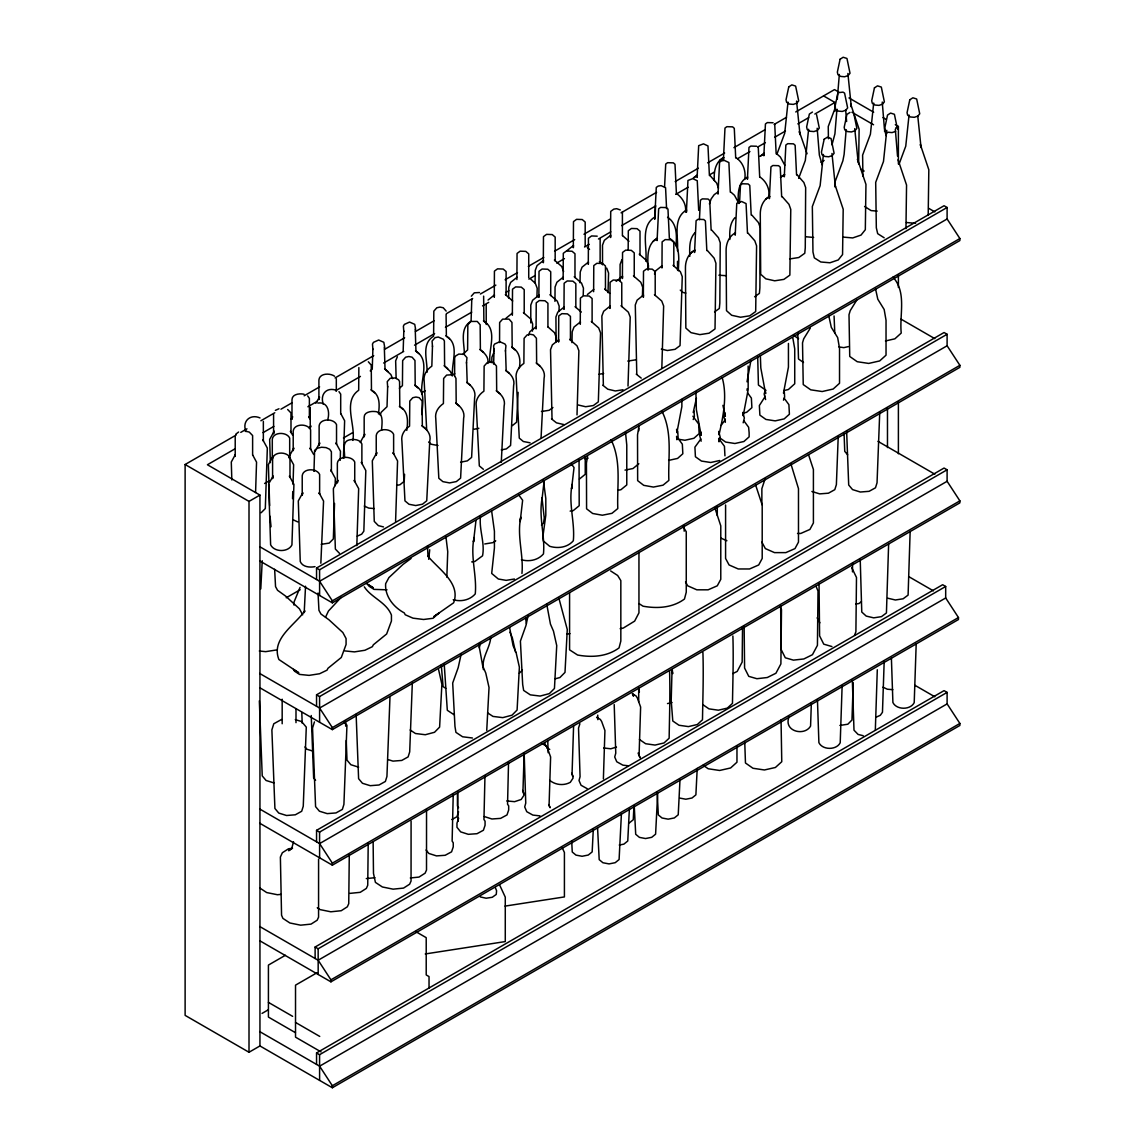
<?xml version="1.0" encoding="UTF-8"?>
<svg xmlns="http://www.w3.org/2000/svg" width="1145" height="1145" viewBox="0 0 1145 1145"><rect width="100%" height="100%" fill="white"/><g stroke="black" fill="none" stroke-linecap="round" stroke-linejoin="round"><path stroke-width="1.5" d="M235.226 455.066L235.212 456.426L235.212 436.803M268.66 484.22L270.621 544.791C274.227 552.362 288.239 552.448 291.932 544.92L293.921 484.378L289.399 476.077L289.986 477.393L289.986 457.771C287.195 451.287 273.412 451.373 272.582 459.016L272.582 478.639L273.197 475.991L269.533 482.331M289.27 458.229L289.284 456.268L293.821 448.024L293.206 450.672L293.206 431.05C294.036 423.421 307.819 423.321 310.61 429.804L310.61 449.427L310.023 448.11L313.701 454.508M310.238 407.491L310.238 428.473L310.839 425.811L309.379 428.359M675.979 245.96C676.838 235.798 677.31 223.547 667.578 217.292M678.355 270.821C678.641 259.7 680.974 245.66 669.968 238.618M685.497 211.925C686.571 204.826 682.592 198.028 677.01 193.891M744.737 179.464C746.154 171.263 743.248 162.676 736.292 157.881M768.767 197.069C770.07 189.412 766.563 181.726 760.294 177.26M877.299 669.768L875.324 730.324M349.282 854.814L348.738 903.663L347.336 906.811L341.224 910.719L330.805 911.792L320.056 909.602L317.265 907.77M368.203 843.393L367.731 885.271L366.343 888.42L360.217 892.327L349.798 893.386M742.547 627.074L742.16 662.082L737.194 671.414L732.872 673.561M852.481 571.885L852.567 563.125M858.621 164.078L859.122 129.213L850.635 103.952L851.322 106.986L847.887 73.437M905.953 228.628L906.554 185.046L898.066 159.77M928.194 215.088L928.824 169.761L920.337 144.499L921.038 147.533L917.732 115.674M453.234 794.158L452.132 841.088L453.248 842.806L453.248 846.885L451.574 851.837L445.176 855.286L436.503 855.902L428.845 853.454L426.069 850.019M457.8 792.125L457.47 806.023L458.587 807.74M484.965 776.052L483.949 819.505L485.065 821.223L485.065 825.302L483.405 830.254L477.007 833.703L468.319 834.319L460.662 831.871L456.969 827.291L456.969 823.212L458.644 818.26M508.537 762.47L507.55 804.176L508.681 805.894L508.681 809.973L507.006 814.925L500.608 818.374L491.921 818.99L484.278 816.542M384.734 347.45L383.833 342.298L378.666 340.022L373.442 342.355L372.483 344.072L372.898 349.483M415.649 329.517L414.733 324.35L409.567 322.074L404.357 324.407L403.383 326.139L403.799 331.535M487.856 363.466C489.115 357.641 484.75 352.989 480.385 349.855L480.156 324.765L477.236 321.43L470.81 321.459L467.833 324.837L467.604 349.912L462.737 354.463M491.763 362.636L491.906 357.24L493.638 353.104M532.454 331.12L532.654 323.992L530.779 319.04L523.422 312.614M536.919 297.156L537.191 288.239L535.302 283.302L530.865 279.251M556.27 341.196L556.37 337.632L554.495 332.68L548.111 327.055M559.003 311.44L559.161 306.101L557.286 301.149L549.929 294.723M577.008 414.919L578.883 350.756L577.008 345.804L569.652 339.378M583.22 295.238L583.435 288.111L581.545 283.159L574.203 276.732M608.009 292.648L608.582 273.04L606.707 268.102M642.431 296.14L642.688 287.223L640.814 282.285L633.457 275.859M648.356 269.089L648.456 265.526L646.581 260.588L639.239 254.161M661.824 368.404L663.642 306.016L661.767 301.078L654.425 294.651M888.634 544.004L886.43 612.961L881.45 616.654L873.721 617.856L866.207 616.082L861.77 612.031L860.21 559.046M910.146 531.495L908.099 595.099L903.119 598.792L895.39 599.994L887.876 598.234M372.898 348.953L372.254 369.162L370.221 370.908M387.668 386.495L387.024 406.704L381.256 412.214L380.097 414.977M403.154 351.214L403.813 331.019M432.481 345.947L431.837 366.157C426.87 369.534 423.12 374.93 424.18 381.199L426.699 430.334M454.637 376.075L454.651 357.727L455.61 355.995L458.787 354.077L464.054 354.335L466.974 357.669L466.43 363.079M471.783 299.389L471.082 321.273C459.331 328.028 464.383 343.028 464.34 353.877M493.609 364.139L494.096 348.982M499.563 342.541L499.635 322.518L502.626 319.14L509.053 319.111L511.958 322.446L512.187 347.536C519.73 351.63 520.775 360.074 519.358 367.774M524.167 753.195L522.95 791.166L523.995 795.188L521.19 799.482L514.592 801.672L506.748 800.942M573.602 725.687L572.056 774.006L573.101 778.028L570.296 782.321C563.755 785.928 555.511 785.041 549.743 780.389M603.386 778.886L604.932 730.567L601.669 721.536L600.323 719.418L596.631 717.357M255.578 492.522L256.552 462.151L252.759 455.137M292.548 498.647L292.776 491.534M293.02 484.435L293.621 464.727L289.112 456.426L289.685 457.742L289.685 438.12C286.894 431.636 273.111 431.722 272.295 439.365L272.295 458.988L272.896 456.325L268.374 464.569L269.662 505.603M334.54 503.414L333.338 538.923L329.202 543.102L321.244 544.319M335.127 485.666L335.328 478.367L330.805 470.08L331.392 471.382L331.392 451.76L329.66 449.269L326.067 447.609L321.573 447.237L317.38 448.239L314.603 450.357L313.988 470.853M340.208 460.347L340.466 451.287L335.943 442.986L336.53 444.303L336.53 424.666C333.739 418.197 319.956 418.283 319.126 425.926L319.126 445.548L319.741 442.886L315.204 451.13M343.428 458.215L344.631 420.745L340.852 413.731M356.811 545.65L358.671 488.643L354.148 480.356L354.735 481.659L354.735 462.036C351.944 455.567 338.161 455.653 337.346 463.296L337.346 482.918L337.947 480.256L333.41 488.5L333.395 490.461L335.37 549.07L339.464 553.307M395.583 521.505L397.573 460.963L393.05 452.661L393.622 453.978L393.622 434.356C390.831 427.872 377.063 427.972 376.233 435.601L376.233 455.223L376.848 452.576L372.311 460.805L374.258 521.39L378.351 525.627L383.489 526.915M811.347 702.973L810.574 726.044C804.821 736.45 783.395 731.655 788.948 717.042M842.119 685.955L840.215 742.761C836.508 750.276 822.496 750.204 818.89 742.633L817.458 700.01M853.225 682.764L851.966 720.033L847.83 724.227L839.872 725.443M884.198 660.794L882.466 712.262L880.319 715.296L875.896 717.271M916.186 644.048L914.211 702.629C910.518 710.158 896.506 710.072 892.9 702.5L891.397 658.103M389.973 697.334L386.938 776.439L385.378 781.462L378.995 784.998L370.236 785.685L362.45 783.28L358.6 778.686L356.124 714.351M412.314 683.322L409.695 751.879L408.121 756.902L401.752 760.437L392.993 761.124L388.312 759.679M838.197 437.175L836.38 484.636L834.805 489.659L828.436 493.194L819.677 493.881L811.891 491.477M879.732 412.458L877.041 482.775L875.481 487.799L869.098 491.319L860.339 492.021L852.553 489.602L848.703 485.008L846.642 431.407M664.558 187.021L665.717 164.05L667.621 162.69L673.36 162.862L675.006 164.322L676.423 193.963M699.423 219.668L700.411 200.232L702.314 198.872L708.068 199.044L709.714 200.518L711.131 230.145M739.555 202.794L740.471 185.132L742.375 183.773L748.114 183.959L749.775 185.418L751.192 215.045M260.788 588.888L262.234 560.749M305.543 586.226L304.198 612.618L304.856 610.8C294.966 625.156 270.721 638.81 278.893 659.52L298.773 672.802L293.506 669.41L294.566 671.213L299.532 674.405L309.078 675.378L319.584 673.747L327.026 670.154L327.985 668.279L341.296 657.473L346.076 644.506L346.076 638.552L342.856 632.541L328.958 619.788L320.943 614.006L318.94 610.328L318.038 593.024M378.465 413.96C379.553 405.359 380.455 394.953 371.467 390.216L371.238 365.126L368.332 361.791M404.571 474.288L404.214 481.315L399.963 484.75L396.585 485.423M406.79 430.391C407.878 421.789 408.794 411.384 399.805 406.647L399.576 381.557L398.603 379.839L395.454 377.95L390.245 378.251L387.253 381.628L387.668 387.024M421.947 394.209C419.786 380.569 430.778 360.374 415.95 351.157L415.234 329.273M421.933 414.604C422.233 404.672 426.112 391.433 415.206 385.593L414.977 360.503L412.071 357.168L408.837 356.51L405.645 357.197L402.654 360.575L402.425 385.65L399.376 388.269M452.561 375.717C450.987 363.037 460.347 344.502 446.378 336.172L446.078 314.531M489.96 362.521C488.085 349.354 498.275 329.989 483.863 321.215L483.634 296.126M501.281 462.265L504.129 406.074C505.675 399.791 501.639 394.438 496.687 391.103L496.458 366.028L493.552 362.679L490.318 362.035L487.126 362.722L484.135 366.085L483.906 391.175C478.953 394.567 475.204 399.948 476.263 406.217L479.311 465.886L483.39 469.278M518.112 392.349L516.595 422.19L512.345 425.639M541.055 438.005L544.09 378.308C545.635 372.039 541.599 366.672 536.647 363.337L536.418 338.262L533.513 334.912L530.278 334.268L527.086 334.955L524.095 338.319L523.866 363.409C518.914 366.801 515.164 372.182 516.223 378.451L519.272 438.12L523.351 441.512L530.049 442.786M593.31 829.037L592.165 851.909L588.272 855.043L582.089 856.274L575.978 855.115L572.257 852.009L571.713 841.46M621.42 813.794L619.101 859.537L615.208 862.686L609.04 863.903L602.914 862.743L599.193 859.637L597.575 827.992M629.364 809.329L627.761 841.002L623.882 844.137L619.245 845.053M633.886 807.425L633.257 819.734L629.378 822.869M657.659 793.714L655.598 834.175L651.72 837.324L645.537 838.541L639.425 837.381L635.704 834.276L634.258 806.152M680.001 779.616L678.226 814.796L674.333 817.945L668.15 819.162L662.039 818.002L658.318 814.896L657.158 792.039M697.219 768.467L695.888 794.859L692.009 798.008L685.826 799.224L679.701 798.065M486.739 730.381L489.029 687.53L485.766 673.06L482.732 666.018L478.825 644.52M486.196 304.856L486.239 324.493M628.004 386.08L630.222 317.122L628.347 312.17L620.991 305.744M788.003 102.105L784.711 133.278L776.925 154.146M808.613 129.285L805.321 160.457L798.637 178.377M823.412 154.489L820.121 185.662L812.335 206.529L812.964 251.986L814.324 257.854L820.808 261.99L829.953 262.777L838.269 259.944L842.563 254.562L843.192 209.234L834.705 183.959L835.406 187.007L831.971 153.459M837.296 99.171L839.328 74.468M836.952 109.147L834.92 133.85L831.986 144.828M846.169 129.643L844.123 154.346L842.877 160.815L835.091 181.683L835.163 186.936M873.692 103.079L870.4 134.266L862.614 155.133L862.901 176.101M886.774 130.301L883.482 161.474L875.696 182.341L876.326 227.798L877.685 233.666L884.169 237.788M909.044 115.015L905.752 146.188L899.068 164.121M655.541 205.699L655.083 218.394M697.419 175.128L693.269 178.09L697.305 175.214L697.105 177.475L698.679 145.658L703.502 143.855L707.982 145.945L709.399 175.571M428.803 558.603L429.719 549.757M446.836 577.18L447.738 551.675L445.949 536.962M428.831 558.86L429.246 555.84L428.731 558.803M521.948 573.459C523.723 554.753 516.724 535.989 520.803 517.082L520.173 521.547L522.635 500.265L518.814 495.041M543.317 533.513L545.807 515.178L545.807 498.533L543.403 480.456M750.905 360.532L747.012 381.8M597.747 715.11L597.819 719.675M587.542 456.469L586.44 463.067L586.583 508.809L592.666 513.49L602.356 515.221L611.945 513.332L617.799 508.552C616.854 485.566 621.706 461.349 611.086 439.809M638.609 428.316L637.522 434.9L637.65 480.642L643.733 485.337L653.423 487.069L663.027 485.179L668.866 480.399C667.921 457.399 672.788 433.196 662.153 411.642M834.977 106.814L837.696 93.933M461.149 654.239L458.2 667.607L452.69 683.035L454.966 726.445L455.939 732.371L462.609 736.779L472.441 737.995M490.761 637.221C489.988 648.485 481.143 658.046 483.405 669.625M528.117 615.652L525.913 625.671L520.403 641.114L522.678 684.524L523.651 690.435L530.321 694.858L540.139 696.06L549.357 693.627L554.452 688.46L556.728 645.608L553.479 631.124L550.444 624.097L546.752 604.317M693.212 412.515L696.418 398.26M783.466 393.136L788.433 367.116L788.433 343.457M505.403 351.129L505.947 345.718L504.974 344.001L499.807 341.725L494.583 344.058L493.624 345.79L494.039 351.186M293.535 841.79L291.732 848.488L288.597 850.706L292.533 848.202L288.483 848.803L282.371 852.724L280.382 857.061L281.555 915.213L282.915 918.39L289.885 922.984L300.634 925.174L311.054 924.115L317.165 920.208L318.568 917.174L318.582 859.079M479.254 647.798L480.614 643.003M314.446 721.894L312.542 728.005L315.576 806.624L319.426 811.218L327.212 813.623L335.972 812.936L342.355 809.4L343.915 804.377L346.949 725.272L344.144 721.937M579.885 723.726L578.526 728.077L580.071 776.696L579.026 780.518L581.059 785.27L587.17 788.662M765.118 478.753L761.869 488.643L761.869 504.687M458.587 811.819L456.912 816.786L451.803 819.534M709.413 203.91L711.145 198.929L714.165 194.693L718.201 191.802L718.001 194.077L719.575 162.261L721.479 160.901L724.399 160.443L728.878 162.533L730.295 192.174M835.478 107.143L828.25 126.522L828.422 138.745M854.556 635.332L855.902 631.739L856.489 577.466L851.765 567.763M528.618 334.97L529.834 331.764L536.232 326.668L536.075 328.93L536.232 302.824L539.338 300.548L544.991 300.763L547.925 303.268L547.925 327.098M621.935 259.657L620.103 264.466L620.032 280.568M654.511 273.998L655.727 270.792L662.125 265.697L661.967 267.973L662.125 241.867L665.216 239.591L670.884 239.806L673.818 242.311L673.818 266.141M397.387 356.739L395.655 360.861L396.141 378.551M314.002 471.282L314.603 469.98M360.246 442.428L364.783 434.198L364.167 436.846L364.167 417.224C363.995 412.4 370.264 411.169 374.043 411.47C384.348 411.313 381.929 423.392 381.571 430.248M320.843 563.24L323.563 501.081L319.04 492.794L319.627 494.11L319.627 474.474C316.822 468.004 303.053 468.09 302.223 475.733L302.223 495.356L302.838 492.693L298.301 500.937L300.248 561.508C302.48 567.061 309.866 567.677 315.004 566.646M300.062 587.385L294.007 602.113L294.007 605.09M325.523 617.227L328.458 611.015L341.095 597.404M471.311 296.197L474.302 292.819L479.526 292.519M235.097 455.037L231.29 462.007L231.82 479.955M291.131 419.156L292.605 416.608L291.989 419.27L291.989 399.648C292.075 394.009 299.804 393.207 304.069 394.252M315.863 403.283L319.527 396.943L318.911 399.605L318.911 379.968C319.555 373.07 330.046 372.926 334.598 376.233M810.316 328.071L803.704 338.805L802.516 342.842L803.232 384.563L810.746 389.83L822.182 391.533L833.174 389.028L839.528 383.274L839.528 348.366L837.668 337.603L831.299 327.327L828.665 315.261M856.818 299.961L850.205 310.696L849.003 314.732L849.733 356.453L857.247 361.72L868.683 363.423L879.675 360.933L886.03 355.179L886.03 320.256L884.169 309.493L877.8 299.217L875.539 288.883M657.402 238.232C645.751 244.3 647.97 259.371 648.084 270.191M723.726 157.495C715.239 161.774 713.664 172.051 714.351 180.624M695.001 232.664C688.947 239.019 689.619 248.265 689.791 256.351M694.858 250.154C688.331 253.503 685.325 260.931 685.44 267.973L685.841 328.057L691.007 332.651L699.867 334.626L709.041 333.209L715.024 328.944L715.926 263.264L714.136 258.169L707.41 250.54M735.047 217.564C729.465 223.447 729.565 231.92 729.837 239.491M769.698 196.339C763.171 199.674 760.18 207.116 760.28 214.158L760.681 274.242L765.848 278.836L774.721 280.797L783.896 279.38L789.864 275.115L790.766 209.435L788.977 204.34L782.25 196.711M700.854 439.007L694.915 447.165L695.416 456.755L701.456 461.063L710.744 462.494L719.718 460.505M721.064 425.439L725.028 420M519.315 673.203L522.363 670.111M235.827 434.141L238.604 432.023M541.47 525.054L543.546 523.022L544.247 517.955L542.057 498.418M579.384 479.082L585.238 474.302L585.238 456.955M638.838 463.739L632.999 468.534L624.998 470.108M488.028 300.047L494.425 294.952L494.268 297.228L494.425 271.122L497.517 268.846L503.185 269.046L506.104 271.551L506.104 295.396M517.053 277.276L510.656 282.386L508.824 287.18L508.595 297.986M567.09 250.54L573.488 245.445L573.33 247.721L573.488 221.615L576.579 219.339L582.247 219.539L585.181 222.044L585.181 245.874M506.119 318.124L512.516 313.014M587.385 294.508L593.783 289.413M616.153 281.355L622.551 276.26L622.393 278.536L622.551 252.43L625.642 250.154L631.31 250.354L634.244 252.859L634.244 276.689M552.92 407.506L549.185 410.282L541.456 411.484M861.426 601.683L858.936 603.544L855.845 604.016M411.069 558.459L402.968 564.456L388.914 577.595L385.65 583.678C384.72 596.287 393.565 607.193 404.285 612.918L405.244 614.765L412.973 618.157L423.593 619.488L433.053 618.271L438.821 613.105L433.84 616.64L453.606 602.828C461.177 583.177 438.249 569.079 427.815 556.055M719.561 160.472L723.611 157.581L723.411 159.856L724.985 128.04L726.889 126.68L732.628 126.852L734.288 128.326L735.705 157.953M764.173 153.401L760.022 156.378L764.058 153.487L763.858 155.763L765.432 123.946L767.336 122.587L773.09 122.758M653.251 241.209L657.302 238.317L657.087 240.593L658.661 208.776L660.565 207.417L666.318 207.588L667.964 209.063L669.381 238.69M780.432 177.446L784.482 174.57L784.282 176.831L785.856 145.029L787.76 143.669L793.499 143.841L795.145 145.3L796.562 174.942M781.82 176.459L784.597 174.484M765.533 199.302L769.583 196.41L769.368 198.686L770.957 166.869L772.861 165.51L778.6 165.681L780.246 167.156L781.663 196.783M690.693 253.117L694.743 250.24L694.528 252.501L696.103 220.699L698.006 219.339L703.76 219.511L705.406 220.971L706.823 250.612M714.552 311.898L719.332 308.477L719.833 303.01L720.234 242.797L718.43 237.702L711.718 230.073M754.598 296.798L759.393 293.378L759.879 287.91L760.28 227.698L758.491 222.617L751.778 214.974M495.728 540.855L492.994 542.615L484.764 543.961M275.358 410.368L278.965 408.765M261.16 512.745L265.311 508.552L267.272 449.971L267.286 447.996L262.763 439.709L263.35 441.011L263.35 421.389M235.24 448.697L207.417 464.755L259.944 495.084L259.944 1045.943L249.009 1052.255L185.118 1015.372L185.118 464.512L236.142 435.057M240.779 432.381L246.962 428.817M260.874 420.773L274.786 412.744M280.969 409.18L291.789 402.925M304.155 395.784L319.612 386.867M335.07 377.936L373.728 355.623M384.548 349.382L404.643 337.775M415.463 331.535L434.012 320.815M446.378 313.673L472.656 298.501M480.385 294.036L495.842 285.119M505.117 279.766L517.483 272.624M528.317 266.37L543.775 257.453M554.595 251.199L574.69 239.606M583.964 234.238L610.242 219.067M621.062 212.827L656.615 192.288M675.178 181.583L698.364 168.2M707.639 162.848L724.642 153.029M733.916 147.676L764.831 129.814M774.106 124.461L786.472 117.32M795.746 111.967L834.505 89.596L838.77 92.058M263.049 432.638L273.87 426.384M307.876 406.761L317.151 401.408M335.7 390.688L360.432 376.419M383.618 363.037L403.713 351.429M414.533 345.189L434.613 333.581M445.434 327.341L471.711 312.17M482.532 305.915L488.715 302.352M505.718 292.533L508.809 290.744M528.904 279.151L535.087 275.573M556.728 263.092L564.456 258.627M584.551 247.019L589.188 244.343M598.449 238.99L610.815 231.848M621.635 225.608L655.641 205.971M675.736 194.378L688.102 187.236M709.743 174.741L714.38 172.065M737.566 158.683L749.932 151.541M757.661 147.075L765.39 142.624M774.65 137.257L785.47 131.017M797.836 123.875L808.656 117.634M814.839 114.056L834.934 102.463L834.934 111.38M264.595 483.476L269.232 480.8M343.428 437.977L352.703 432.624M422.247 392.463L425.339 390.674M451.617 375.503L454.708 373.728M821.022 162.232L824.114 160.443M185.118 464.512L249.009 501.395L259.944 495.084M895.662 128.054L898.396 126.48L898.396 164.036M316.55 579.499L316.55 568.034L944.067 205.728L947.101 207.488L947.101 218.953L959.882 238.546L959.882 240.55L332.351 602.842L259.672 560.878M316.55 568.034L319.57 569.781L947.101 207.488M286.236 597.776L300.147 589.747M259.672 546.666L319.612 581.274L947.13 218.981M332.351 602.842L332.351 600.839L959.882 238.546M316.55 706.293L316.55 694.815L944.067 332.522L947.101 334.268L947.101 345.747L959.882 365.327L959.882 367.33L332.351 729.623L259.672 687.658M316.55 694.815L319.57 696.561L947.101 334.268M259.672 673.46L319.612 708.054L947.13 345.761M332.351 729.623L332.351 727.633L959.882 365.327M316.55 841.818L316.55 830.34L944.067 468.047L947.101 469.793L947.101 481.272L959.882 500.866L959.882 502.855L332.351 865.162L259.672 823.198M316.55 830.34L319.57 832.1L947.101 469.793M259.672 808.985L319.612 843.593L947.13 481.286M332.351 865.162L332.351 863.158L959.882 500.866M285.391 955.274L268.417 965.078L268.417 1017.075L295.439 1032.675M315.118 958.494L315.118 947.015L942.65 584.723L945.684 586.469L945.684 597.948L958.465 617.541L958.465 619.531L330.934 981.837L259.786 940.761M315.118 947.015L318.153 948.776L945.684 586.469M318.153 960.24L945.713 597.962M317.136 972.678L295.524 985.144L295.524 1037.155L321.044 1051.883M262.048 1013.411L268.216 1009.847M330.934 981.837L330.934 979.834L958.465 617.541M316.55 1064.406L316.55 1052.942L944.067 690.635L947.101 692.396L947.101 703.86L959.882 723.454L959.882 725.458L332.351 1087.75L259.672 1045.786M316.55 1052.942L319.57 1054.688L947.101 692.396M259.672 1031.573L319.612 1066.181L947.13 703.889M332.351 1087.75L332.351 1085.746L959.882 723.454M281.527 719.475L273.784 723.769L271.88 729.866L274.914 808.484L278.765 813.079L286.551 815.498L295.31 814.796L301.693 811.261L303.253 806.237L306.287 727.147L301.622 721.565L295.31 719.618M838.755 92.616L843.006 92.13L844.581 93.131L847.643 107.931L845.797 110.235L842.248 111.437L838.326 111.094L835.549 109.333M812.435 112.067L809.358 114.056L806.638 126.952L807.211 129.471L809.987 131.231L813.895 131.575L817.458 130.358L819.29 128.054L816.571 114.686M849.991 112.425L846.914 114.428L844.194 127.31L844.767 129.829L847.543 131.589L851.451 131.933L855.014 130.716L856.861 128.412L854.127 115.058M895.619 131.374L892.069 132.591L888.148 132.248M357.254 536.146L361.691 534.171L363.838 531.151L365.813 470.595L361.305 462.308L361.877 463.611L361.877 443.988C360.06 439.465 354.048 438.964 349.855 439.809C341.138 441.183 345.217 451.931 344.488 457.728M616.468 747.07L610.815 748.787L603.687 747.986M555.296 678.77L559.905 677.554L565 672.387L567.276 629.535L558.917 598.291M667.506 703.574L671.986 702.515M848.517 346.577L843.793 347.651L838.899 346.906M885.457 340.967L894.875 338.82L901.229 333.066C899.297 314.574 906.926 292.562 893 277.119M783.667 390.602L788.375 389.529L794.73 383.775L794.73 348.853L792.855 338.09M743.663 412.973L746.654 412.3L751.893 407.649L751.378 398.074L747.556 392.864M668.623 460.404L677.597 458.415L682.835 453.749L682.334 444.174L676.581 436.359L676.881 439.709L678.069 436.646L677.725 431.135M620.161 628.705L623.295 628.061L634.645 621.12L638.953 612.847L638.953 552.405M473.772 429.303L478.853 428.287M501.252 449.913L506.333 448.912L510.584 445.477L513.604 385.779C515.15 379.496 511.114 374.129 506.176 370.808L505.517 350.613M460.591 462.194L467.36 460.862L471.611 457.413L474.631 397.716C476.177 391.447 472.141 386.08 467.203 382.759L466.545 362.55M584.895 458.83L588.086 458.2M617.713 490.346L620.919 489.716L626.773 484.936L626.773 445.047L625.528 432.61M570.153 511.128L573.359 510.513L579.198 505.718L579.055 459.975M566.761 634.173L569.938 633.629M471.711 561.909L475.003 561.379L482.546 555.812C485.136 542.544 478.767 529.491 480.514 516.08M514.42 579.012L506.176 580.358L498.333 579.012L491.692 573.445L494.425 547.882L494.425 531.223L491.706 511.486M789.621 258.956L798.795 257.525L804.763 253.274L805.264 247.792L805.665 187.594L803.876 182.499L797.149 174.87M726.402 275.716L718.903 275.201M627.775 361.076L635.504 359.873M599.007 374.229L603.63 373.513M636.234 374.129L641.214 378.108M602.814 385.235L607.795 389.2L615.309 390.96L623.023 389.772M551.475 418.87L556.456 422.834L563.97 424.595M387.024 589.818L373.971 589.389L369.005 586.197L367.946 584.394L373.213 587.786L366.2 583.478M276.188 650.016L265.683 651.648L259.314 651.004M505.031 906.11L564.413 896.921L564.413 852.481L562.295 847.901M425.253 953.957L505.274 941.576L505.274 897.136L499.606 884.913M366.285 878.587L374.973 877.7M410.311 877.972L418.998 877.084L425.11 873.177L426.512 870.028L426.541 810.087M280.897 894.388L277.419 894.732L266.685 892.556L259.715 887.947M523.666 775.823L524.396 775.752M797.521 533.456L800.756 533.456L809.916 529.434L813.408 522.95L813.408 469.479L808.513 454.637M317.823 403.069C327.885 401.38 330.161 412.128 327.627 420.086M374.229 508.552L368.719 508.094L364.31 506.061M892.857 689.676L887.346 689.218L882.938 687.186M877.17 211.109L871.073 210.58L864.59 206.458M906.439 222.516L915.585 223.318M843.564 237.13L852.71 237.931L861.011 235.097L865.319 229.716L865.949 184.388L857.462 159.112L858.163 162.146L854.728 128.612M806.008 236.772L813.623 237.444M628.462 765.805L622.866 765.146L616.754 761.754L614.722 757.002L615.767 753.181L614.207 704.561M539.982 815.884L532.854 815.083L526.757 811.69L524.711 806.939L525.755 803.117L524.21 754.498M344.888 650.918L354.435 651.891L364.94 650.26L372.383 646.667L373.342 644.792L386.638 633.986L391.433 621.019L391.433 615.065C386.509 602.256 371.266 597.69 364.296 586.841M678.756 439.308L684.939 440.252L693.913 438.277L699.151 433.611L698.65 424.036L692.897 416.222M335.385 389.987C325.838 387.268 319.97 394.882 323.305 404.3M245.087 431.035L249.281 432.094L252.616 435.544L252.616 455.166M863.23 735.72L858.092 734.432L853.998 730.195L852.338 680.473M521.419 559.748C529.162 561.995 538.093 560.163 543.46 553.922C545.249 535.216 538.236 516.438 542.315 497.545L541.699 501.997L544.161 480.728M453.22 599.737C460.963 601.984 469.879 600.137 475.261 593.911C477.036 575.205 470.037 556.427 474.116 537.535L473.486 541.986L475.948 520.717M451.846 374.787L446.636 375.088L443.645 378.451L443.416 403.541C438.449 406.933 434.699 412.314 435.773 418.583L438.821 478.252L442.886 481.644L449.584 482.918L456.354 481.573L460.605 478.138L463.625 418.44C465.171 412.157 461.134 406.804 456.197 403.469L455.968 378.394L454.994 376.662M438.005 445.534L431.307 444.26L428.602 441.999M756.645 146.245L750.891 146.073L748.987 147.419L747.413 179.235L747.628 176.974C738.539 181.583 737.709 192.789 738.368 201.778M685.812 293.077L682.864 292.419L680.273 290.114M480.242 896.907L486.153 898.224L492.264 897.279L496.257 894.431L496.586 890.781L495.327 887.575M597.203 236.171L591.55 235.956L588.444 238.246L588.287 264.338L588.444 262.076L582.046 267.171L580.229 271.98L580 282.786M661.338 349.096L667.349 350.513L675.063 349.325L680.044 345.618L682.263 276.661L680.388 271.723L673.031 265.296M578.125 404.972L585.639 406.733L593.353 405.545L598.334 401.852L600.553 332.894L598.678 327.942L591.321 321.516M831.914 646.539L823.756 644.163L819.605 635.876L819.033 583.492M313.115 751.163L306.874 749.231L304.956 746.941M358.643 767.15L350.857 764.731L347.007 760.137L346.248 740.486M273.87 782.894L266.084 780.489L262.234 775.895L259.342 700.854M260.015 417.939C250.555 413.703 241.738 420.931 245.946 431.565M297.757 521.92L293.349 519.887M720.778 538.064L726.889 540.741M632.326 693.856L636.019 695.902L637.364 698.021L640.627 707.052L639.082 755.385L640.112 757.818L638.08 753.066M542.315 743.778L546.022 745.839L547.353 747.957L550.616 756.988L549.07 805.307L550.115 807.755L548.756 804.577M546.68 747.699L549.729 749.388M848.96 97.94L873.678 112.21M882.952 117.563L886.044 119.338M895.304 124.691L898.396 126.48M823.584 95.908L834.934 102.463M851.937 112.267L873.563 124.762M884.384 131.002L887.475 132.791M861.069 169.288L864.131 171.063M928.681 208.333L934.835 211.882M901.029 319.14L934.835 338.662M877.972 441.355L934.835 474.187M908.829 576.665L933.418 590.863M914.855 685.254L934.835 696.79M415.621 931.543L426.212 937.655L426.212 974.953L429.031 976.571L429.031 988.006M259.786 926.548L318.181 960.269L330.934 979.834M268.417 1002.376L292.633 1016.345M295.524 1022.442L319.741 1036.425M287.653 409.495L290.987 412.944L290.987 432.567L290.401 431.264L292.605 435.1M634.087 694.886L632.541 693.884L633.514 696.174L632.97 694.671M596.846 717.4L598.391 718.387M610.643 570.94L617.656 575.477L620.833 580.601L620.833 641.028L619.044 647.898C607.079 656.743 591.75 657.631 577.581 655.026L569.58 649.845L569.58 592.967M638.996 603.587L643.003 606.177C657.158 608.782 672.501 607.895 684.467 599.035L686.256 592.18L686.256 531.738L683.078 526.628M487.627 712.891L492.965 716.412L502.784 717.629L512.001 715.196L517.096 710.029L519.372 667.177L516.123 652.693L513.089 645.665L509.625 627.617M445.763 688.374L443.101 686.599L441.297 665.059M453.978 714.695L447.309 710.286L444.246 664.429M410.139 729.995L415.478 733.516L425.296 734.732L434.513 732.285L439.608 727.118L441.884 684.281L438.635 669.796M702.758 704.604L708.984 708.869L718.373 710.201L727.347 708.097L732.471 703.359C732.829 680.846 733.601 658.375 732.886 636.005M639.425 739.47L645.651 743.735L655.054 745.066L664.014 742.962L669.138 738.224C669.51 715.711 670.269 693.24 669.567 670.87M793.571 335.256L798.58 338.763M803.504 362.493L798.494 358.986L797.779 332.98M765.948 390.316L758.434 385.049L757.704 357.297M703.173 765.246L708.183 768.753L719.618 770.471L730.61 767.966L736.965 762.212L736.965 746.497M620.304 209.936L616.683 208.691L613.806 209.134L610.714 211.41L610.557 237.516L610.714 235.255L604.317 240.35L602.499 245.159L602.528 264.796M719.59 437.748L725.644 442.056L734.918 443.501L743.892 441.512L749.131 436.86L749.131 432.81L748.63 427.271L743.835 420.759M622.594 235.641L628.977 241.28M599.35 261.675L602.27 264.051M604.689 289.012L609.813 293.406M554.38 260.072L561.737 266.499L563.612 271.437M575.062 306.66L581.302 312.07M505.331 294.551L512.688 300.978M536.203 362.965L539.724 365.913M483.419 320.843L486.94 323.792M511.743 347.164L515.279 350.112M505.718 370.436L509.253 373.384M479.927 349.483L483.462 352.431M445.92 335.8L449.455 338.748M496.243 390.731L499.764 393.68M466.745 382.387L470.28 385.335M444.16 365.713L450.443 371.538L452.189 375.646M415.492 350.785L419.027 353.733M455.739 403.097L459.274 406.046M414.762 385.221L418.297 388.169M384.577 368.733L390.86 374.558L392.606 378.666M399.347 406.275L402.883 409.223M421.875 425.725C426.956 429.146 431.393 434.542 429.761 441.068L426.742 500.766L422.491 504.201L415.721 505.546L409.023 504.272L404.958 500.88L401.909 441.211C400.836 434.943 404.586 429.561 409.552 426.169L409.781 401.079L412.772 397.716L415.964 397.029L419.184 397.673L422.104 401.022L422.333 426.097L425.41 428.674M371.023 389.844L374.558 392.792M447.695 368.661L444.618 366.085L444.389 341.01L443.416 339.278L438.249 337.016L435.043 337.689L432.066 341.067L432.481 346.463M388.112 371.681L385.035 369.105L384.319 347.221M776.739 153.788L780.346 156.994L784.797 165.238M730.882 192.102L734.475 195.294L738.94 203.552M709.986 175.5L716.698 183.143L718.502 188.224M748.071 233.151L754.798 240.779L756.587 245.874L755.686 311.555L749.717 315.82L740.543 317.237L731.669 315.276L726.502 310.667L726.102 250.583C726.016 243.613 728.936 236.199 735.405 232.85L735.19 235.126L736.779 203.309L741.602 201.491L746.068 203.595L747.485 233.222M587.313 247.42L589.532 249.438M543.073 540.755L549.714 546.308C557.901 548.784 567.577 547.539 573.33 540.755C575.119 522.048 568.106 503.285 572.185 484.378L571.57 488.843L574.031 467.561L571.155 463.653M338.977 391.647L340.695 394.138L340.695 413.76M307.661 395.898L309.379 398.388L309.379 418.025L308.806 416.708L310.266 419.27M847.643 454.808L844.752 451.359L844.065 433.497M315.576 780.36L313.644 778.07L311.24 715.525M784.11 398.131L788.905 404.657L789.406 414.232L784.182 418.884L775.208 420.873L765.919 419.442L759.879 415.12L759.364 405.545L765.318 396.227M319.612 581.274L332.351 600.839M319.612 708.054L332.351 727.633M319.612 843.593L332.351 863.158M319.612 1066.181L332.351 1085.746M765.619 399.562L764.144 393.952L765.304 390.316L765.619 393.665L760.81 367.946L760.352 355.637M701.155 441.197L699.681 435.587L700.854 431.951L701.155 435.3L696.36 409.581L695.888 391.905M722.223 377.736C727.404 395.898 723.225 416.479 719.017 434.756L718.702 431.407L720.176 437.018L719.003 441.813L718.702 438.463L724.442 446.278L724.942 455.853M446.149 311.082L443.229 307.747L440.009 307.089L436.803 307.776L433.826 311.154L433.597 336.229C420.802 343.844 427.672 360.575 427.028 372.34M817.115 617.813L819.906 622.823M761.869 542.115L765.361 548.598L774.521 552.62L785.828 552.62L794.988 548.598L798.48 542.115L798.48 488.643L790.937 463.968M685.554 581.903L687.658 585.796L696.818 589.818L708.125 589.818L717.285 585.796L720.778 579.313L720.778 525.841L714.809 507.707M302.681 614.822L299.446 608.811L285.563 596.058L277.548 590.29L275.544 586.612L274.643 569.294M271.036 526.757L270.02 516.266M509.911 632.183L512.33 637.808L515.593 652.292M571.741 773.276L573.101 776.453M544.634 742.948L545.993 746.111M522.635 790.436L523.995 793.599M816.099 586.383L818.017 591.078L817.43 645.351L812.463 654.682L803.819 658.962L793.428 660.135L785.284 657.774L781.133 649.487L780.647 605.819M780.203 606.521L781.491 609.655L780.89 663.914L775.924 673.246L767.279 677.525L756.902 678.713L748.758 676.351L744.593 668.05L744.135 626.143M886.13 135.654L884.427 128.898L882.251 102.048M822.196 164.952L819.362 155.105L817.172 128.254M755.686 485.208L762.198 504.988L762.198 558.459L758.706 564.957L749.546 568.965L738.239 568.965L729.079 564.957L725.586 558.459L725.586 504.988M671.686 670.412L672.73 673.603L672.215 669.41M885.371 130.487L884.799 127.968L887.518 115.087L890.595 113.083L894.402 114.285L897.465 129.07M807.082 153.773L799.31 131.575L799.997 134.609L796.562 101.075M722.924 405.344L725.329 416.293L725.028 412.944L723.855 416.58L725.343 422.19L725.028 418.841M525.569 618.414L526.399 623.495M702.915 652.407C703.631 674.777 702.858 697.248 702.486 719.761L697.377 724.499L688.403 726.603L679.014 725.257L672.788 721.006L671.199 700.497L672.043 669.725M639.024 689.276L639.368 692.067M834.075 315.977L834.791 333.267M781.047 719.99L781.763 761.726L775.408 767.479L764.416 769.97L752.981 768.266L745.467 762.999L744.751 742.232M411.084 821.094L411.055 881.035L409.652 884.183L403.541 888.091L393.121 889.164L382.373 886.974L375.417 882.38L373.485 873.392L373.127 841.847M784.296 391.619L784.64 397.129L783.466 400.178M694.042 410.998L694.385 416.508L693.197 419.571M676.595 429.303L676.895 432.653L681.862 406.632L681.862 399.505M895.333 129.27L897.523 156.121M845.654 109.791L846.613 121.542M427.471 546.065L428.015 556.599M352.846 440.424C355.809 424.781 342.441 401.466 358.686 390.273L358.857 367.588M774.736 124.232L776.153 153.859M758.291 147.705L759.707 177.332M698.679 210.365L697.262 180.738L692.782 178.649L687.959 180.452L686.385 212.269L686.585 209.993C672.315 218.18 678.699 237.645 677.439 250.712M666.576 208.648L665.574 187.737L661.094 185.647L658.175 186.091L656.271 187.451L654.697 219.267L654.897 217.006C639.683 226.08 647.612 247.22 645.78 261.246M345.489 720.835L345.69 726.188M301.793 712.476L302.208 723.196M270.363 462.68L269.662 439.408L274.199 431.164L273.583 433.826L273.583 414.204M547.754 740.557L548.14 752.709M636.777 374.057L635.289 304.956L637.121 300.147L643.504 295.052L643.347 297.328L643.504 271.222L646.61 268.946L652.264 269.161L655.198 271.666L655.198 295.496M603.358 385.149L601.855 316.049L603.687 311.254L610.085 306.144L609.927 308.42L610.085 282.314L613.176 280.038L618.844 280.253L621.764 282.758L621.764 306.588M571.956 342.641L572.185 331.821L574.017 327.026L580.415 321.917L580.257 324.192L580.415 298.086L583.506 295.811L589.174 296.025L592.108 298.53L592.108 322.36M554.953 301.378L555.067 287.037L556.899 282.242L563.297 277.133L563.14 279.409L563.297 253.303L566.389 251.027L572.056 251.242L574.976 253.746L574.976 277.577M556.112 341.911L555.926 316.965L557.758 312.17L564.141 307.06L563.984 309.336L564.141 283.23L567.247 280.954L572.901 281.169L575.835 283.674L575.835 307.504M552.019 418.784L550.53 349.683L552.348 344.888L558.746 339.779L558.588 342.054L558.746 315.948L561.851 313.673L567.505 313.887L570.439 316.392L570.439 340.222M535.073 282.958L535.259 270.377L537.077 265.568L543.474 260.473L543.317 262.749L543.474 236.643L546.58 234.367L552.233 234.568L555.168 237.072L555.168 260.917M530.779 322.904L530.793 305.028L532.625 300.233L539.023 295.124L538.866 297.399L539.023 271.293L542.115 269.018L547.782 269.232L550.716 271.737L550.716 295.567M457.442 793.628L458.086 821.337M677.511 261.303L677.568 270.148M898.396 274.929L898.396 287.438M898.396 401.909L898.396 453.778M887.475 408.221L887.475 447.566M748.157 366.071L748.157 389.729L743.191 415.75L742.876 412.4L744.35 418.025L743.177 422.806M747.112 388.813L747.112 390.545M717.285 506.62L717.285 515.536M684.166 525.841L684.166 531.194M640.012 254.991L640.012 231.161L637.078 228.656L631.425 228.456L628.319 230.732L628.161 250.24M638.838 425.596L638.838 430.792M638.695 688.188L638.695 701.799M622.408 211.854L622.408 235.684M605.462 289.842L605.462 266.012L602.542 263.507L596.874 263.307L593.783 265.583L593.625 291.689M600.137 238.675L600.137 262.506M543.073 535.202L543.073 539.367M528.732 277.72L528.732 253.889L525.813 251.385L520.145 251.17L517.053 253.446L516.896 279.552M524.21 313.458L524.21 289.628L521.276 287.123L515.622 286.908L512.516 289.184L512.359 315.29M336.315 378.723L336.315 391.218M319.57 569.781L319.612 595.486M319.57 696.561L319.612 722.266M319.57 832.1L319.612 857.791M319.57 1054.688L319.612 1080.393M318.153 948.776L318.181 974.467M295.997 708.626L295.997 722.652M282.171 699.209L282.171 723.755M249.009 501.395L249.009 1052.255M788.762 86.877L786.028 99.772L786.601 102.291L789.377 104.052L793.299 104.395L796.848 103.179L798.695 100.874L795.632 86.075L791.825 84.887L788.762 86.877M840.087 59.254L837.353 72.135L837.925 74.654L840.702 76.414L844.624 76.758L848.173 75.556L850.019 73.251L846.956 58.452L843.149 57.25L840.087 59.254M824.157 139.275L821.437 152.156L822.01 154.675L824.786 156.436L828.708 156.779L832.258 155.577L834.104 153.273L831.041 138.473L827.234 137.271L824.157 139.275M874.437 87.864L871.703 100.76L872.29 103.265L875.066 105.039L878.974 105.383L882.537 104.166L884.369 101.862L881.321 87.063L877.499 85.861L874.437 87.864M909.788 99.801L907.055 112.697L907.641 115.201L910.418 116.976L914.325 117.305L917.889 116.103L919.721 113.799L916.673 99L912.866 97.797L909.788 99.801"/></g></svg>
